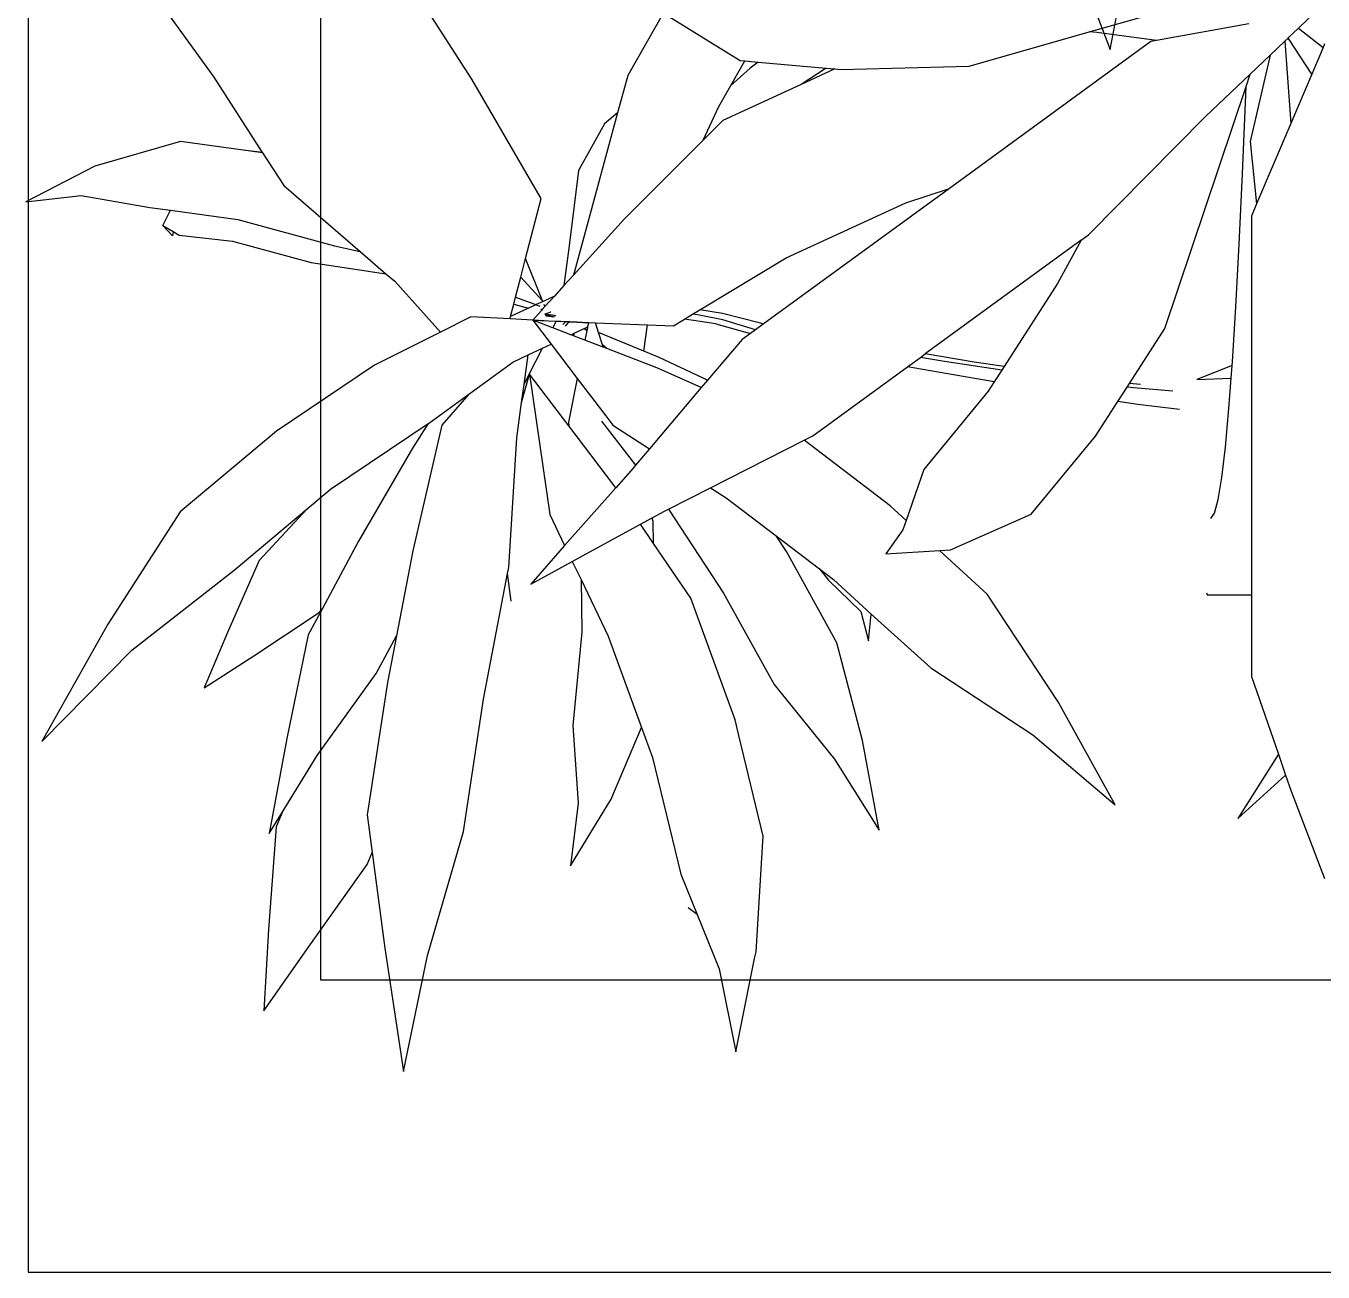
# Model space of a CAD drawing. Header units: metres. Extents: x -22 to 564, y 0 to 143.
# Drawn here: x 221.3099 to 221.5318, y 53.1695 to 53.3828 of the extents above; entities that cross this region are included whole.
import ezdxf

# ---------------------------------------------------------------- set-up
doc = ezdxf.new("R2010")
doc.units = ezdxf.units.M
doc.layers.add('XREF 2N NEURO-ONCOLOGIA$0$Mobiliario Fijo', color=40, linetype='Continuous')

# ---------------------------------------------------------------- blocks, each defined once
blk = doc.blocks.new('XREF 2N NEURO-ONCOLOGIA$0$A$C3610557F')
at = {"color": 52}
for p, q in [((1.3081, 0), (1.3688, 0.3255)), ((1.1959, 0.2905), (1.3081, 0))]:
    blk.add_line(p, q, dxfattribs=at)
blk = doc.blocks.new('XREF 2N NEURO-ONCOLOGIA$0$PLANTA CIRCULAR-02')
at = {"color": 72}
for p, q in [((-0.25179, 0.17367), (-0.24577, 0.21329)), ((-0.24577, 0.21329), (-0.23803, 0.17604)), ((-0.14427, 0.18025), (-0.13896, 0.20693)), ((-0.13896, 0.20693), (-0.1329, 0.177)), ((-0.29066, 0.19375), (-0.27613, 0.17302)), ((-0.28917, 0.16762), (-0.29066, 0.19375)), ((-0.15135, 0.16285), (-0.14427, 0.18025)), ((-0.23803, 0.17604), (-0.22651, 0.13608)), ((-0.1329, 0.177), (-0.13246, 0.17483)), ((-0.27613, 0.17302), (-0.25742, 0.14676)), ((-0.25581, 0.14293), (-0.25179, 0.17367)), ((-0.13246, 0.17483), (-0.13045, 0.14293)), ((-0.2867, 0.13462), (-0.28917, 0.16762)), ((-0.15664, 0.14984), (-0.15135, 0.16285)), ((0.03957, 0.12318), (0.0503, 0.15126)), ((-0.25742, 0.14676), (-0.25581, 0.14293)), ((-0.19213, 0.14717), (-0.17993, 0.12715)), ((-0.1896, 0.12706), (-0.19213, 0.14717)), ((-0.16571, 0.11237), (-0.15664, 0.14984)), ((-0.25741, 0.13075), (-0.25581, 0.14293)), ((-0.13045, 0.14293), (-0.13011, 0.13767)), ((-0.13011, 0.13767), (-0.13796, 0.10525)), ((-0.28891, 0.13674), (-0.28476, 0.12997)), ((-0.2833, 0.10621), (-0.28891, 0.13674)), ((-0.28476, 0.12997), (-0.2867, 0.13462)), ((-0.22651, 0.13608), (-0.22001, 0.09352)), ((-0.10724, 0.11289), (-0.09284, 0.13569)), ((-0.09284, 0.13569), (-0.09825, 0.1069)), ((-0.28476, 0.12997), (-0.27358, 0.11173)), ((-0.25091, 0.08819), (-0.25741, 0.13075)), ((0.02246, 0.13195), (0.03779, 0.11805)), ((0.03545, 0.11127), (0.02246, 0.13195)), ((-0.19066, 0.11152), (-0.1896, 0.12706)), ((-0.17993, 0.12715), (-0.17917, 0.1259)), ((-0.17917, 0.1259), (-0.16926, 0.10263)), ((-0.04346, 0.10501), (-0.01706, 0.12754)), ((-0.01706, 0.12754), (-0.03535, 0.09444)), ((0.03779, 0.11805), (0.03957, 0.12318)), ((0.03545, 0.11127), (0.03779, 0.11805)), ((-0.12667, 0.08886), (-0.10724, 0.11289)), ((-0.27358, 0.11173), (-0.25453, 0.08532)), ((-0.1913, 0.102), (-0.19066, 0.11152)), ((-0.16926, 0.10263), (-0.16571, 0.11237)), ((0.02681, 0.08627), (0.03545, 0.11127)), ((-0.36204, 0.10721), (-0.3331, 0.0778)), ((-0.34083, 0.06946), (-0.36204, 0.10721)), ((-0.27637, 0.07292), (-0.2833, 0.10621)), ((-0.13796, 0.10525), (-0.13919, 0.10019)), ((-0.09825, 0.1069), (-0.10649, 0.07541)), ((-0.07631, 0.08354), (-0.04346, 0.10501)), ((-0.18846, 0.07199), (-0.1913, 0.102)), ((-0.17994, 0.07331), (-0.16926, 0.10263)), ((-0.13919, 0.10019), (-0.15342, 0.06113)), ((-0.22001, 0.09352), (-0.2123, 0.05321)), ((-0.03535, 0.09444), (-0.05811, 0.0598)), ((-0.30982, 0.08997), (-0.2939, 0.07964)), ((-0.30231, 0.07211), (-0.30982, 0.08997)), ((-0.24803, 0.07317), (-0.25091, 0.08819)), ((-0.14287, 0.05953), (-0.12667, 0.08886)), ((-0.25453, 0.08532), (-0.24803, 0.07317)), ((-0.0954, 0.06619), (-0.07631, 0.08354)), ((0.02681, 0.0601), (0.02681, 0.08627)), ((-0.2939, 0.07964), (-0.27325, 0.06594)), ((-0.3331, 0.0778), (-0.30019, 0.05211)), ((-0.10649, 0.07541), (-0.12269, 0.04608)), ((-0.29213, 0.04903), (-0.30231, 0.07211)), ((-0.2718, 0.06437), (-0.27637, 0.07292)), ((-0.24281, 0.04587), (-0.24803, 0.07317)), ((-0.18871, 0.05511), (-0.17994, 0.07331)), ((-0.18871, 0.05511), (-0.18846, 0.07199)), ((-0.09875, 0.06542), (-0.09628, 0.07483)), ((-0.09628, 0.07483), (-0.0954, 0.06619)), ((-0.31755, 0.03338), (-0.34083, 0.06946)), ((-0.27325, 0.06594), (-0.2718, 0.06437)), ((-0.26025, 0.04278), (-0.2718, 0.06437)), ((-0.10918, 0.05534), (-0.09875, 0.06542)), ((-0.10756, 0.05513), (-0.0954, 0.06619)), ((-0.21113, 0.0621), (-0.2123, 0.05321)), ((-0.15342, 0.06113), (-0.16543, 0.04347)), ((-0.16063, 0.03244), (-0.14287, 0.05953)), ((-0.05811, 0.0598), (-0.07353, 0.04579)), ((0.0123, 0.05942), (0.01266, 0.0601)), ((0.02681, 0.0601), (0.01266, 0.0601)), ((0.02681, -0.06178), (0.02681, 0.0601)), ((-0.20489, 0.05654), (-0.19153, 0.04925)), ((-0.19398, 0.04418), (-0.20489, 0.05654)), ((-0.19153, 0.04925), (-0.18871, 0.05511)), ((-0.11204, 0.05171), (-0.10918, 0.05534)), ((-0.11204, 0.05171), (-0.10756, 0.05513)), ((-0.30019, 0.05211), (-0.27675, 0.03236)), ((-0.2123, 0.05321), (-0.21191, 0.0512)), ((-0.21191, 0.0512), (-0.2094, 0.00956)), ((-0.12598, 0.04106), (-0.11204, 0.05171)), ((-0.27675, 0.03236), (-0.29213, 0.04903)), ((-0.19153, 0.04925), (-0.16962, 0.0373)), ((-0.12269, 0.04608), (-0.12598, 0.04106)), ((-0.0907, 0.04679), (-0.07353, 0.04579)), ((-0.08527, 0.03914), (-0.0907, 0.04679)), ((-0.24284, 0.01284), (-0.26025, 0.04278)), ((-0.23342, 0.00542), (-0.24281, 0.04587)), ((-0.19879, 0.03419), (-0.19398, 0.04418)), ((-0.17757, 0.0256), (-0.19398, 0.04418)), ((-0.16543, 0.04347), (-0.16962, 0.0373)), ((-0.16543, 0.04347), (-0.16553, 0.03647)), ((-0.07353, 0.04579), (-0.06991, 0.04557)), ((-0.06991, 0.04557), (-0.044, 0.03413)), ((-0.14206, 0.02878), (-0.12598, 0.04106)), ((-0.08421, 0.03608), (-0.08527, 0.03914)), ((-0.28665, 0.00735), (-0.31755, 0.03338)), ((-0.20529, -0.01091), (-0.19879, 0.03419)), ((-0.16962, 0.0373), (-0.16586, 0.03524)), ((-0.16553, 0.03647), (-0.16586, 0.03524)), ((-0.16586, 0.03524), (-0.16188, 0.03307)), ((-0.08421, 0.03608), (-0.08937, 0.03139)), ((-0.0785, 0.01968), (-0.08421, 0.03608)), ((-0.044, 0.03413), (-0.02333, 0.009)), ((0.01372, 0.03542), (0.01491, 0.03372)), ((0.01491, 0.03372), (0.01609, 0.02933)), ((-0.27675, 0.03236), (-0.26929, 0.02608)), ((-0.16188, 0.03307), (-0.16063, 0.03244)), ((-0.16063, 0.03244), (-0.14708, 0.02557)), ((-0.08937, 0.03139), (-0.11697, 0.0103)), ((0.01609, 0.02933), (0.01725, 0.02224)), ((-0.26929, 0.02608), (-0.23787, 0.00496)), ((-0.17757, 0.0256), (-0.17817, 0.02473)), ((-0.17197, 0.01925), (-0.17757, 0.0256)), ((-0.14708, 0.02557), (-0.14206, 0.02878)), ((-0.14708, 0.02557), (-0.11697, 0.0103)), ((-0.17817, 0.02473), (-0.19264, 0.00572)), ((0.01725, 0.02224), (0.01841, 0.01248)), ((-0.18209, 0.00414), (-0.17121, 0.01835)), ((-0.17121, 0.01835), (-0.17197, 0.01925)), ((-0.16669, 0.01302), (-0.17121, 0.01835)), ((-0.05782, -0.00545), (-0.0785, 0.01968)), ((-0.23787, 0.00496), (-0.24284, 0.01284)), ((-0.17845, 0.00549), (-0.16669, 0.01302)), ((-0.15004, -0.00661), (-0.16669, 0.01302)), ((-0.2094, 0.00956), (-0.20784, -0.0018)), ((-0.11697, 0.0103), (-0.11422, 0.00891)), ((-0.11422, 0.00891), (-0.08375, -0.01331)), ((-0.02333, 0.009), (-0.01613, -0.00216)), ((0.01841, 0.01248), (0.01956, 0.00008)), ((-0.2551, -0.01386), (-0.28665, 0.00735)), ((-0.23787, 0.00496), (-0.23774, 0.00487)), ((-0.23774, 0.00487), (-0.2248, -0.00454)), ((-0.2248, -0.00454), (-0.23342, 0.00542)), ((-0.19264, 0.00572), (-0.20529, -0.01091)), ((-0.19277, 0.00452), (-0.19264, 0.00572)), ((-0.18994, -0.00958), (-0.19277, 0.00452)), ((-0.18076, 0.00246), (-0.17845, 0.00549)), ((-0.18994, -0.00958), (-0.18076, 0.00246)), ((0.00367, 0.00046), (-0.0097, -0.00122)), ((0.01956, 0.00008), (0.02028, -0.00965)), ((-0.20784, -0.0018), (-0.20704, -0.00765)), ((-0.20784, -0.0018), (-0.20529, -0.01091)), ((-0.0097, -0.00122), (-0.01613, -0.00216)), ((-0.01613, -0.00216), (-0.01314, -0.00679)), ((-0.2248, -0.00454), (-0.21062, -0.01484)), ((-0.20704, -0.00765), (-0.20547, -0.01074)), ((-0.20704, -0.00765), (-0.20574, -0.01714)), ((-0.15004, -0.00661), (-0.16431, -0.01296)), ((-0.14803, -0.00898), (-0.15004, -0.00661)), ((-0.05588, -0.00846), (-0.05782, -0.00545)), ((-0.01112, -0.00654), (-0.01314, -0.00679)), ((-0.01314, -0.00679), (-0.0124, -0.00794)), ((-0.00892, -0.00757), (-0.0124, -0.00794)), ((-0.0124, -0.00794), (-0.001, -0.02562)), ((0.0015, -0.00545), (-0.01112, -0.00654)), ((-0.20547, -0.01074), (-0.20109, -0.01933)), ((-0.20529, -0.01091), (-0.20547, -0.01074)), ((-0.19835, -0.02063), (-0.18994, -0.00958)), ((-0.14803, -0.00898), (-0.16359, -0.01629)), ((-0.13686, -0.02214), (-0.14803, -0.00898)), ((-0.07146, -0.01111), (-0.08375, -0.01331)), ((-0.05348, -0.01218), (-0.0719, -0.01503)), ((-0.05588, -0.00846), (-0.07146, -0.01111)), ((-0.05348, -0.01218), (-0.05588, -0.00846)), ((-0.05272, -0.01336), (-0.05348, -0.01218)), ((0.00928, -0.00925), (0.02028, -0.00965)), ((0.02059, -0.01371), (0.00928, -0.00925)), ((0.02028, -0.00965), (0.02059, -0.01371)), ((-0.23391, -0.02449), (-0.2551, -0.01386)), ((-0.21062, -0.01484), (-0.20574, -0.01714)), ((-0.16431, -0.01296), (-0.18043, -0.01916)), ((-0.16359, -0.01629), (-0.16849, -0.01832)), ((-0.08375, -0.01331), (-0.07962, -0.01632)), ((-0.0719, -0.01503), (-0.07962, -0.01632)), ((-0.07962, -0.01632), (-0.07807, -0.01746)), ((-0.06234, -0.01483), (-0.07807, -0.01746)), ((-0.05272, -0.01336), (-0.06234, -0.01483)), ((-0.0355, -0.04007), (-0.05272, -0.01336)), ((0.02059, -0.01371), (0.02068, -0.01495)), ((0.02068, -0.01495), (0.02179, -0.03257)), ((-0.20574, -0.01714), (-0.20109, -0.01933)), ((-0.20421, -0.02832), (-0.19835, -0.02063)), ((-0.20109, -0.01933), (-0.19835, -0.02063)), ((-0.18155, -0.0196), (-0.18746, -0.02187)), ((-0.16849, -0.01832), (-0.18306, -0.02438)), ((-0.18179, -0.02038), (-0.18306, -0.02438)), ((-0.18043, -0.01916), (-0.18179, -0.02038)), ((-0.18155, -0.0196), (-0.18179, -0.02038)), ((-0.18043, -0.01916), (-0.18155, -0.0196)), ((-0.16849, -0.01832), (-0.16737, -0.02682)), ((-0.02798, -0.05398), (-0.07807, -0.01746)), ((-0.24857, -0.0408), (-0.23391, -0.02449)), ((-0.22412, -0.0294), (-0.23391, -0.02449)), ((-0.19199, -0.02362), (-0.19778, -0.02585)), ((-0.19098, -0.02323), (-0.19199, -0.02362)), ((-0.19199, -0.02362), (-0.1915, -0.02385)), ((-0.1915, -0.02385), (-0.19098, -0.02323)), ((-0.1915, -0.02385), (-0.19118, -0.024)), ((-0.19118, -0.024), (-0.19094, -0.02321)), ((-0.19118, -0.024), (-0.18771, -0.02563)), ((-0.19094, -0.02321), (-0.19098, -0.02323)), ((-0.18746, -0.02187), (-0.19094, -0.02321)), ((-0.18686, -0.02487), (-0.18771, -0.02563)), ((-0.18686, -0.02487), (-0.18746, -0.02187)), ((-0.18666, -0.02588), (-0.18686, -0.02487)), ((-0.18306, -0.02438), (-0.18404, -0.0275)), ((-0.14535, -0.02713), (-0.13424, -0.02406)), ((-0.13424, -0.02406), (-0.13686, -0.02214)), ((-0.1326, -0.02525), (-0.13424, -0.02406)), ((-0.21153, -0.02872), (-0.22412, -0.0294)), ((-0.20421, -0.02832), (-0.21153, -0.02872)), ((-0.21153, -0.02872), (-0.21134, -0.02946)), ((-0.19807, -0.02596), (-0.20421, -0.02832)), ((-0.20421, -0.02832), (-0.19667, -0.02802)), ((-0.20056, -0.02812), (-0.20421, -0.02832)), ((-0.20146, -0.03137), (-0.20421, -0.02832)), ((-0.19778, -0.02585), (-0.19807, -0.02596)), ((-0.19778, -0.02585), (-0.19672, -0.02792)), ((-0.1957, -0.02786), (-0.19672, -0.02792)), ((-0.19672, -0.02792), (-0.19667, -0.02802)), ((-0.19667, -0.02802), (-0.19568, -0.02798)), ((-0.19524, -0.02784), (-0.1957, -0.02786)), ((-0.19568, -0.02798), (-0.1957, -0.02786)), ((-0.19568, -0.02798), (-0.19521, -0.02796)), ((-0.19524, -0.02784), (-0.1953, -0.02763)), ((-0.19521, -0.02796), (-0.19524, -0.02784)), ((-0.19521, -0.02796), (-0.19359, -0.02789)), ((-0.19453, -0.02692), (-0.19417, -0.02729)), ((-0.19417, -0.02729), (-0.19359, -0.02789)), ((-0.19367, -0.02642), (-0.19261, -0.02769)), ((-0.19359, -0.02789), (-0.19248, -0.02785)), ((-0.19229, -0.02768), (-0.19261, -0.02769)), ((-0.19261, -0.02769), (-0.19248, -0.02785)), ((-0.19248, -0.02785), (-0.19234, -0.02784)), ((-0.19234, -0.02784), (-0.19229, -0.02768)), ((-0.19234, -0.02784), (-0.1901, -0.02775)), ((-0.18987, -0.02754), (-0.19229, -0.02768)), ((-0.18987, -0.02754), (-0.1901, -0.02775)), ((-0.1901, -0.02775), (-0.18631, -0.02759)), ((-0.18636, -0.02735), (-0.18987, -0.02754)), ((-0.18771, -0.02563), (-0.18694, -0.026)), ((-0.18666, -0.02588), (-0.18694, -0.026)), ((-0.18694, -0.026), (-0.1866, -0.02616)), ((-0.1866, -0.02616), (-0.18666, -0.02588)), ((-0.1866, -0.02616), (-0.18649, -0.02621)), ((-0.18636, -0.02735), (-0.18658, -0.02625)), ((-0.18631, -0.02759), (-0.18636, -0.02735)), ((-0.18631, -0.02759), (-0.18404, -0.0275)), ((-0.18404, -0.0275), (-0.16737, -0.02682)), ((-0.16737, -0.02682), (-0.159, -0.02649)), ((-0.159, -0.02649), (-0.15541, -0.02865)), ((-0.14535, -0.02713), (-0.15541, -0.02865)), ((-0.15541, -0.02865), (-0.15511, -0.02883)), ((-0.15511, -0.02883), (-0.15285, -0.0302)), ((-0.14317, -0.02844), (-0.15124, -0.03001)), ((-0.13099, -0.02731), (-0.14327, -0.03042)), ((-0.1326, -0.02525), (-0.14317, -0.02844)), ((-0.13017, -0.02702), (-0.1326, -0.02525)), ((-0.13017, -0.02702), (-0.13099, -0.02731)), ((-0.07029, -0.07069), (-0.13017, -0.02702)), ((-0.001, -0.02562), (0.02509, -0.1035)), ((-0.21134, -0.02946), (-0.21032, -0.03341)), ((-0.20562, -0.03212), (-0.21134, -0.02946)), ((-0.21032, -0.03341), (-0.20562, -0.03212)), ((-0.20327, -0.03321), (-0.20562, -0.03212)), ((-0.20359, -0.03344), (-0.20327, -0.03321)), ((-0.20359, -0.03344), (-0.20314, -0.03327)), ((-0.20314, -0.03327), (-0.20327, -0.03321)), ((-0.20314, -0.03327), (-0.20193, -0.03282)), ((-0.20108, -0.03423), (-0.20309, -0.0333)), ((-0.20158, -0.03198), (-0.20128, -0.03177)), ((-0.20117, -0.03169), (-0.20146, -0.03137)), ((-0.20128, -0.03177), (-0.20117, -0.03169)), ((-0.20031, -0.03265), (-0.20117, -0.03169)), ((-0.20031, -0.03265), (-0.2006, -0.03338)), ((-0.20033, -0.03025), (-0.19737, -0.0294)), ((-0.20033, -0.03025), (-0.19981, -0.0296)), ((-0.1972, -0.02984), (-0.20033, -0.03025)), ((-0.19875, -0.03079), (-0.20033, -0.03025)), ((-0.19728, -0.03599), (-0.20031, -0.03265)), ((-0.19748, -0.0293), (-0.19981, -0.0296)), ((-0.19858, -0.03084), (-0.19875, -0.03079)), ((-0.19868, -0.03086), (-0.19875, -0.03079)), ((-0.19841, -0.0309), (-0.19858, -0.03084)), ((-0.1972, -0.02984), (-0.19706, -0.02967)), ((-0.1972, -0.02984), (-0.19684, -0.0299)), ((-0.15124, -0.03001), (-0.15285, -0.0302)), ((-0.15285, -0.0302), (-0.15051, -0.03161)), ((-0.14327, -0.03042), (-0.15051, -0.03161)), ((-0.15051, -0.03161), (-0.12272, -0.04835)), ((0.02179, -0.03257), (0.02287, -0.05273)), ((-0.21032, -0.03341), (-0.20973, -0.03571)), ((-0.20973, -0.03571), (-0.20359, -0.03344)), ((-0.20973, -0.03571), (-0.20807, -0.04213)), ((-0.20106, -0.03455), (-0.20807, -0.04213)), ((-0.20106, -0.03455), (-0.20651, -0.04819)), ((-0.20096, -0.03429), (-0.20108, -0.03423)), ((-0.20096, -0.03429), (-0.20106, -0.03455)), ((-0.20086, -0.03433), (-0.20106, -0.03455)), ((-0.20086, -0.03433), (-0.20096, -0.03429)), ((-0.19728, -0.03599), (-0.20086, -0.03433)), ((-0.1942, -0.03941), (-0.19728, -0.03599)), ((-0.25141, -0.04325), (-0.24857, -0.0408)), ((-0.19116, -0.04278), (-0.1942, -0.03941)), ((-0.19243, -0.05312), (-0.1942, -0.03941)), ((-0.02798, -0.05398), (-0.0355, -0.04007)), ((-0.27549, -0.04685), (-0.25141, -0.04325)), ((-0.2597, -0.05039), (-0.25141, -0.04325)), ((-0.20807, -0.04213), (-0.20651, -0.04819)), ((-0.17487, -0.06082), (-0.19116, -0.04278)), ((-0.18402, -0.06887), (-0.19116, -0.04278)), ((-0.30075, -0.05371), (-0.27549, -0.04685)), ((-0.20651, -0.04819), (-0.20155, -0.06743)), ((-0.12272, -0.04835), (-0.08429, -0.06607)), ((-0.31789, -0.05563), (-0.30075, -0.05371)), ((-0.29902, -0.06068), (-0.26791, -0.05225)), ((-0.28429, -0.07158), (-0.2597, -0.05039)), ((-0.26791, -0.05225), (-0.2597, -0.05039)), ((-0.18957, -0.07639), (-0.19243, -0.05312)), ((-0.02798, -0.05398), (-0.02554, -0.05576)), ((0.02287, -0.05273), (0.02393, -0.0754)), ((-0.32008, -0.05541), (-0.32314, -0.05877)), ((-0.32314, -0.05877), (-0.31981, -0.05678)), ((-0.31981, -0.05678), (-0.32008, -0.05541)), ((-0.31981, -0.05678), (-0.31789, -0.05563)), ((-0.02554, -0.05576), (0.01204, -0.09375)), ((-0.32314, -0.05877), (-0.32072, -0.06364)), ((-0.32072, -0.06364), (-0.29902, -0.06068)), ((-0.14949, -0.08617), (-0.17487, -0.06082)), ((0.02847, -0.06569), (0.02681, -0.06178)), ((-0.36714, -0.0664), (-0.34938, -0.06841)), ((-0.34499, -0.07784), (-0.36714, -0.0664)), ((-0.34938, -0.06841), (-0.32727, -0.06454)), ((-0.32727, -0.06454), (-0.32072, -0.06364)), ((-0.08429, -0.06607), (-0.07029, -0.07069)), ((0.02637, -0.08581), (0.02847, -0.06569)), ((0.03942, -0.09152), (0.02847, -0.06569)), ((-0.20333, -0.0705), (-0.2238, -0.10583)), ((-0.20155, -0.06743), (-0.20333, -0.0705)), ((-0.17696, -0.09495), (-0.18402, -0.06887)), ((-0.00556, -0.11789), (-0.07029, -0.07069)), ((-0.29106, -0.0821), (-0.28429, -0.07158)), ((-0.31742, -0.08571), (-0.34499, -0.07784)), ((-0.18119, -0.0914), (-0.18957, -0.07639)), ((0.02393, -0.0754), (0.02509, -0.1035)), ((-0.29733, -0.08296), (-0.31742, -0.08571)), ((-0.30676, -0.1065), (-0.29117, -0.08227)), ((-0.29106, -0.0821), (-0.29733, -0.08296)), ((-0.29117, -0.08227), (-0.29733, -0.08296)), ((-0.29117, -0.08227), (-0.29106, -0.0821)), ((-0.14313, -0.09252), (-0.14949, -0.08617)), ((-0.14949, -0.08617), (-0.14439, -0.09704)), ((0.03284, -0.11355), (0.02637, -0.08581)), ((-0.17696, -0.09495), (-0.18119, -0.0914)), ((0.03749, -0.11798), (0.03942, -0.09152)), ((0.04616, -0.10741), (0.03942, -0.09152)), ((-0.17371, -0.10696), (-0.17696, -0.09495)), ((-0.118, -0.1041), (-0.14313, -0.09252)), ((0.01204, -0.09375), (0.0264, -0.10742)), ((-0.14439, -0.09704), (-0.14055, -0.1038)), ((-0.14055, -0.1038), (-0.13608, -0.11167)), ((-0.13436, -0.10939), (-0.14055, -0.1038)), ((-0.10717, -0.1091), (-0.118, -0.1041)), ((-0.10988, -0.10934), (-0.118, -0.1041)), ((0.02509, -0.1035), (0.0264, -0.10742)), ((-0.32857, -0.13659), (-0.30676, -0.1065)), ((-0.2238, -0.10583), (-0.24626, -0.14075)), ((-0.16213, -0.12734), (-0.17371, -0.10696)), ((0.0264, -0.10742), (0.03284, -0.11355)), ((0.04616, -0.10741), (0.03868, -0.11886)), ((0.0498, -0.11599), (0.04616, -0.10741)), ((-0.16165, -0.12672), (-0.13758, -0.1118)), ((-0.13758, -0.1118), (-0.13608, -0.11167)), ((-0.13608, -0.11167), (-0.13176, -0.11129)), ((-0.13176, -0.11129), (-0.13436, -0.10939)), ((-0.13176, -0.11129), (-0.10988, -0.10934)), ((-0.10988, -0.10934), (-0.10717, -0.1091)), ((-0.10717, -0.1091), (-0.10516, -0.10892)), ((-0.10516, -0.10892), (-0.06398, -0.11004)), ((-0.06398, -0.11004), (-0.02541, -0.12098)), ((0.03284, -0.11355), (0.03749, -0.11798)), ((0.04194, -0.1222), (0.0498, -0.11599)), ((0.0503, -0.11718), (0.0498, -0.11599)), ((-0.02286, -0.12084), (-0.02541, -0.12098)), ((-0.00376, -0.11822), (-0.02286, -0.12084)), ((-0.00376, -0.11822), (-0.00556, -0.11789)), ((0.026, -0.12362), (-0.00376, -0.11822)), ((0.03749, -0.11798), (0.03858, -0.11901)), ((0.03868, -0.11886), (0.03858, -0.11901)), ((0.03858, -0.11901), (0.03862, -0.11905)), ((0.03868, -0.11886), (0.03862, -0.11905)), ((0.03862, -0.11905), (0.04194, -0.1222)), ((-0.02541, -0.12098), (0.00054, -0.12836)), ((0.04194, -0.1222), (0.04753, -0.12753))]:
    blk.add_line(p, q, dxfattribs=at)
at = {"color": 54}
blk.add_line((-0.15135, 0.16285), (-0.15424, 0.16063), dxfattribs=at)
blk = doc.blocks.new('XREF 2N NEURO-ONCOLOGIA')
at = {"layer": 'XREF 2N NEURO-ONCOLOGIA$0$Mobiliario Fijo', "transparency": 33554687, "elevation": 0}
for points in [[(19.71843, 25.73096), (19.71843, 25.18096), (20.26843, 25.18096), (20.26843, 25.73096)], [(19.76843, 25.68096), (19.76843, 25.23096), (20.21843, 25.23096), (20.21843, 25.68096)]]:
    blk.add_lwpolyline(points, close=True, dxfattribs=at)
at = {"color": 2}
for name, p, xscale, yscale, zscale, rotation in [('XREF 2N NEURO-ONCOLOGIA$0$A$C3610557F', (19.9276, 25.74483, 0), 0.1521132627722445, 0.1521132627722445, 0.1521132627722445, 270), ('XREF 2N NEURO-ONCOLOGIA$0$PLANTA CIRCULAR-02', (19.86624, 25.53597, 0), -0.5320720665645394, 0.5320720665645394, 0.5320720665645394, 90.00000000000007)]:
    blk.add_blockref(name, p, dxfattribs=dict(at, xscale=xscale, yscale=yscale, zscale=zscale, rotation=rotation))

msp = doc.modelspace()

# ---------------------------------------------------------------- block references
at = {"rotation": 90}
msp.add_blockref('XREF 2N NEURO-ONCOLOGIA', (247.04125, 33.45112), dxfattribs=at)

doc.saveas('drawing.dxf')
